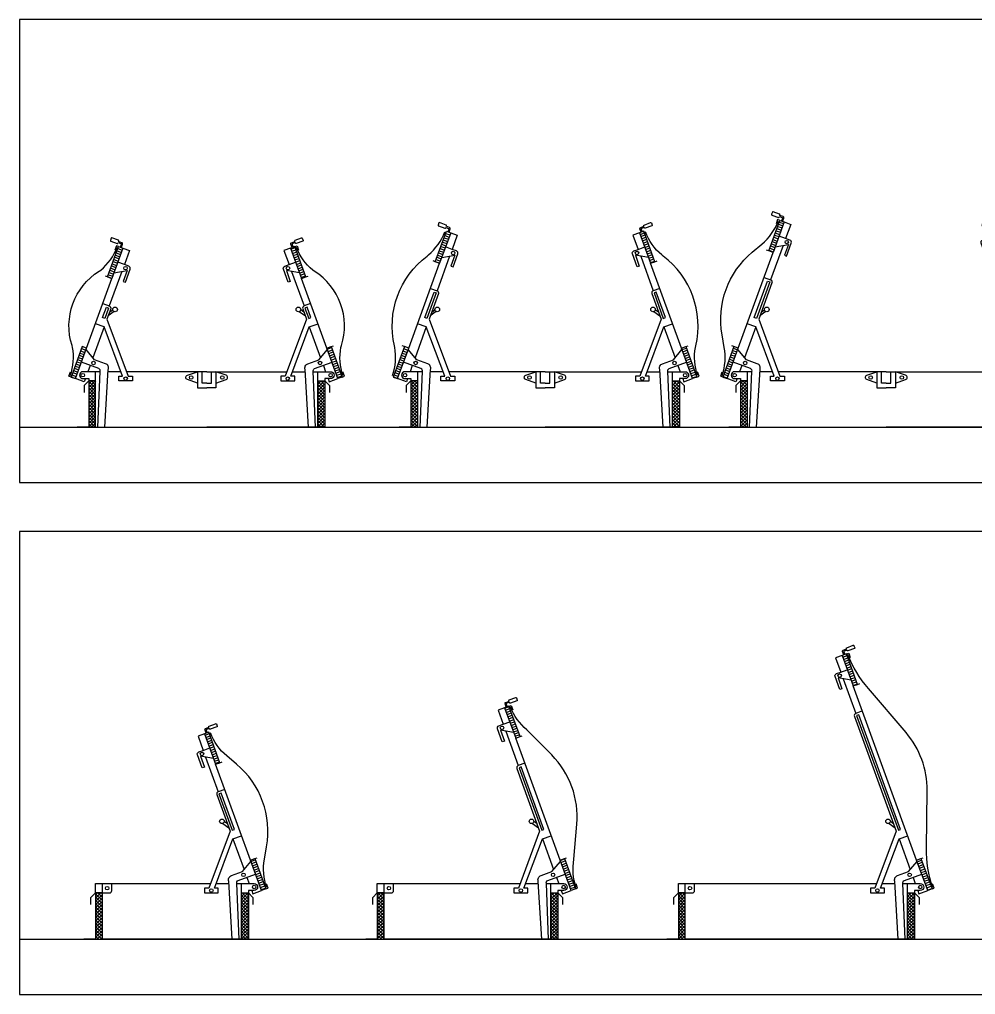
# Model space of a CAD drawing. Header units: inches. Extents: x 0 to 790, y 0 to 327.
# Drawn here: x 371.7 to 578.2, y 0 to 210.5 of the extents above; entities that cross this region are included whole.
import ezdxf

# ---------------------------------------------------------------- set-up
doc = ezdxf.new("R2010")
doc.units = ezdxf.units.IN
doc.header["$MEASUREMENT"] = 0
for name, color, linetype in [('FINE', 70, 'Continuous'), ('HATCH', 170, 'Continuous'), ('THIN', 151, 'Continuous')]:
    doc.layers.add(name, color=color, linetype=linetype)
pattern_1 = [(20, (-419.6215, -11.94957), (-0.1710101, 0.4698463), [])]
pattern_2 = [(45, (-419.6215, -11.94957), (-0.3535534, 0.3535534), []), (135, (-419.6215, -11.94957), (-0.3535534, -0.3535534), [])]
pattern_3 = [(20, (-486.4848, -11.94957), (-0.17101007, 0.4698463), [])]
pattern_4 = [(45, (-486.4848, -11.94957), (-0.3535534, 0.3535534), []), (135, (-486.4848, -11.94957), (-0.3535534, -0.3535534), [])]
pattern_5 = [(20, (-563.5046, -11.94957), (-0.17101007, 0.4698463), [])]
pattern_6 = [(45, (-563.5046, -11.94957), (-0.3535534, 0.3535534), []), (135, (-563.5046, -11.94957), (-0.3535534, -0.3535534), [])]
pattern_7 = [(20, (-436.1257, -122.47867), (-0.17101007, 0.4698463), [])]
pattern_8 = [(340, (-436.1257, -122.47867), (0.1710101, 0.4698463), [])]
pattern_9 = [(45, (-436.1257, -122.47867), (-0.3535534, 0.3535534), []), (135, (-436.1257, -122.47867), (-0.3535534, -0.3535534), [])]
pattern_10 = [(20, (-512.7223, -122.47867), (-0.17101007, 0.4698463), [])]
pattern_11 = [(340, (-512.7223, -122.47867), (0.17101007, 0.4698463), [])]
pattern_12 = [(45, (-512.7223, -122.47867), (-0.3535534, 0.3535534), []), (135, (-512.7223, -122.47867), (-0.3535534, -0.3535534), [])]
pattern_13 = [(20, (-588.89573, -122.47867), (-0.17101007, 0.4698463), [])]
pattern_14 = [(340, (-588.89573, -122.47867), (0.17101007, 0.4698463), [])]
pattern_15 = [(45, (-588.89573, -122.47867), (-0.3535534, 0.3535534), []), (135, (-588.89573, -122.47867), (-0.3535534, -0.3535534), [])]

# ---------------------------------------------------------------- blocks, each defined once
blk = doc.blocks.new('AecDtl_rhatchc1')
at = {"layer": 'HATCH'}
h = blk.add_hatch(dxfattribs=at)
h.set_pattern_fill('ANSI31', color=256, scale=4, angle=335, style=0)
h.set_pattern_definition(pattern_1)
h.paths.add_polyline_path([(-7.02, 44.67), (-7.96, 44.33), (-5.57, 37.75), (-4.63, 38.1)])
h = blk.add_hatch(dxfattribs=at)
h.set_pattern_fill('ANSI31', color=256, scale=4, angle=335, style=0)
h.set_pattern_definition(pattern_1)
h.paths.add_polyline_path([(2.9, 17.42), (1.96, 17.08), (4.35, 10.5), (5.29, 10.84)])
h = blk.add_hatch(dxfattribs=at)
h.set_pattern_fill('ANSI37', color=256, scale=4, style=0)
h.set_pattern_definition(pattern_2)
h.paths.add_polyline_path([(-30, 10), (-31.5, 10), (-31.5, 0), (-30, 0)])
h = blk.add_hatch(dxfattribs=at)
h.set_pattern_fill('ANSI37', color=256, scale=4, style=0)
h.set_pattern_definition(pattern_2)
h.paths.add_polyline_path([(1.5, 10), (0, 10), (0, 0), (1.5, 0)])
at = {"layer": 'FINE'}
for points in [[(-7.61, 44.46), (-7.86, 45.16, -0.414214), (-7.72, 45.49), (-7.01, 45.74), (-7.05, 45.86, -0.414214), (-6.98, 46.02), (-5.57, 46.53, -0.414214), (-5.41, 46.46), (-5.24, 45.99, -0.414214), (-5.31, 45.83), (-6.72, 45.31, -0.414214), (-6.88, 45.39), (-6.93, 45.51), (-7.51, 45.29, 0.414214), (-7.59, 45.13), (-7.37, 44.55)], [(-4, 24.98), (-2.7, 24.04, 0.414214)]]:
    blk.add_lwpolyline(points, format="xyb", dxfattribs=at)
for points in [[(-1.98, 23.51), (-1.51, 23.68), (-4.37, 31.54), (-4.84, 31.37), (-1.98, 23.51)], [(-3.01, 24.88), (-3.7, 25.38)]]:
    blk.add_lwpolyline(points, dxfattribs=at)
for centre, radius in [((-8.51, 39.99), 0.375), ((-4.2, 25.44), 0.5), ((0.46, 13.88), 0.375), ((-29, 11), 0.375), ((-6.5, 10.5), 0.375), ((2.75, 11.25), 0.375)]:
    blk.add_circle(centre, radius, dxfattribs=at)
at = {"layer": 'THIN'}
for points in [[(-7.96, 44.33), (-9.37, 43.82)], [(-9.37, 43.82), (-8.26, 40.76)], [(-7.72, 39.28), (-5.01, 31.84)], [(-4.63, 38.1), (-4.16, 38.27)], [(1.96, 17.08), (-5.57, 37.75)], [(-1.84, 21.66), (0.58, 15.02)], [(2.9, 17.42), (3.37, 17.59)], [(1.19, 13.34), (1.68, 12)], [(-32.5, 7.5), (-32.5, 9), (-31.5, 10), (-31.5, 12), (-6.66, 12)], [(-30, 10), (-30, 12)], [(-5.45, 12), (-2.71, 12)], [(0, 10), (0, 12)], [(5.29, 10.84), (5.76, 11.02), (5.42, 11.96)], [(2.22, 10.5), (2.47, 9.82)], [(2.47, 9.82), (4.35, 10.5)], [(-31.5, 0), (-34, 0)], [(0, 0), (-30, 0)], [(1.5, 0), (4, 0)]]:
    blk.add_lwpolyline(points, dxfattribs=at)
for points in [[(-5.57, 37.75), (-4.63, 38.1), (-7.02, 44.67), (-7.96, 44.33)], [(4.35, 10.5), (1.96, 17.08), (2.9, 17.42), (5.29, 10.84)], [(-30, 0), (-30, 10), (-31.5, 10), (-31.5, 0)], [(0, 0), (0, 10), (1.5, 10), (1.5, 0)]]:
    blk.add_lwpolyline(points, close=True, dxfattribs=at)
for points in [[(5.44, 11.17, -0.126466), (4.97, 17.25), (5.45, 19.95, 0.267949), (-1.05, 37.8), (-3.15, 39.56, -0.126466), (-6.7, 44.52)], [(-6.01, 38.98), (-8.86, 39.48), (-8, 37.13), (-8.47, 36.96), (-9.5, 39.78, -0.414214), (-9.2, 40.42), (-8.26, 40.76), (-6.85, 41.28)], [(-3.6, 32.35), (-5.01, 31.84, 0.414214), (-5.31, 31.2), (-2.45, 23.34), (-7.03, 11), (-8, 11), (-8, 10), (-5, 10), (-5, 11), (-5.83, 11), (-1.84, 21.66), (0.04, 22.34)], [(-2, 0), (-2.74, 12.44, -0.414214), (-2.14, 13.73), (0.21, 14.58), (2.06, 16.79)], [(-0.5, 0), (-0.99, 12.02, -0.414214), (-0.69, 12.66), (3.07, 14.03)], [(-30, 10), (-28.5, 10, 0.414214), (-28, 10.5), (-28, 12)], [(-0.99, 12), (2.75, 12, -1), (2.75, 10.5), (1.5, 10.5), (1.5, 10), (2.5, 9), (2.5, 7.5)]]:
    blk.add_lwpolyline(points, format="xyb", dxfattribs=at)
blk = doc.blocks.new('AecDtl_rhatchc2')
at = {"layer": 'HATCH'}
h = blk.add_hatch(dxfattribs=at)
h.set_pattern_fill('ANSI31', color=256, scale=4, angle=335, style=0)
h.set_pattern_definition(pattern_3)
h.paths.add_polyline_path([(-9.07, 50.31), (-10.01, 49.97), (-7.62, 43.39), (-6.68, 43.73)])
h = blk.add_hatch(dxfattribs=at)
h.set_pattern_fill('ANSI31', color=256, scale=4, angle=335, style=0)
h.set_pattern_definition(pattern_3)
h.paths.add_polyline_path([(2.9, 17.42), (1.96, 17.08), (4.35, 10.5), (5.29, 10.84)])
h = blk.add_hatch(dxfattribs=at)
h.set_pattern_fill('ANSI37', color=256, scale=4, style=0)
h.set_pattern_definition(pattern_4)
h.paths.add_polyline_path([(-36, 10), (-37.5, 10), (-37.5, 0), (-36, 0)])
h = blk.add_hatch(dxfattribs=at)
h.set_pattern_fill('ANSI37', color=256, scale=4, style=0)
h.set_pattern_definition(pattern_4)
h.paths.add_polyline_path([(1.5, 10), (0, 10), (0, 0), (1.5, 0)])
at = {"layer": 'FINE'}
for points in [[(-9.66, 50.1), (-9.92, 50.8, -0.414214), (-9.77, 51.12), (-9.06, 51.38), (-9.11, 51.5, -0.414214), (-9.03, 51.66), (-7.62, 52.17, -0.414214), (-7.46, 52.1), (-7.29, 51.63, -0.414214), (-7.36, 51.47), (-8.77, 50.95, -0.414214), (-8.93, 51.03), (-8.98, 51.15), (-9.56, 50.93, 0.414214), (-9.64, 50.77), (-9.43, 50.18)], [(-4, 24.98), (-2.7, 24.04, 0.414214)]]:
    blk.add_lwpolyline(points, format="xyb", dxfattribs=at)
for points in [[(-1.98, 23.51), (-1.51, 23.68), (-6.42, 37.18), (-6.89, 37.01), (-1.98, 23.51)], [(-3.01, 24.88), (-3.7, 25.38)]]:
    blk.add_lwpolyline(points, dxfattribs=at)
for centre, radius in [((-10.56, 45.63), 0.375), ((-4.2, 25.44), 0.5), ((0.46, 13.88), 0.375), ((-35, 11), 0.375), ((-6.5, 10.5), 0.375), ((2.75, 11.25), 0.375)]:
    blk.add_circle(centre, radius, dxfattribs=at)
at = {"layer": 'THIN'}
for points in [[(-10.01, 49.97), (-11.42, 49.46)], [(-11.42, 49.46), (-10.31, 46.4)], [(-9.07, 50.31), (-8.6, 50.48), (-8.26, 49.54)], [(-9.77, 44.92), (-7.06, 37.48)], [(1.96, 17.08), (-7.62, 43.39)], [(-6.68, 43.73), (-6.21, 43.91)], [(-1.84, 21.66), (0.58, 15.02)], [(2.9, 17.42), (3.37, 17.59)], [(1.19, 13.34), (1.68, 12)], [(-38.5, 7.5), (-38.5, 9), (-37.5, 10), (-37.5, 12), (-6.66, 12)], [(-36, 10), (-36, 12)], [(-5.45, 12), (-2.71, 12)], [(0, 10), (0, 12)], [(5.29, 10.84), (5.76, 11.02), (5.42, 11.96)], [(2.22, 10.5), (2.47, 9.82)], [(2.47, 9.82), (4.35, 10.5)], [(-37.5, 0), (-40, 0)], [(0, 0), (-36, 0)], [(1.5, 0), (4, 0)]]:
    blk.add_lwpolyline(points, dxfattribs=at)
for points in [[(-7.62, 43.39), (-6.68, 43.73), (-9.07, 50.31), (-10.01, 49.97)], [(4.35, 10.5), (1.96, 17.08), (2.9, 17.42), (5.29, 10.84)], [(-36, 0), (-36, 10), (-37.5, 10), (-37.5, 0)], [(0, 0), (0, 10), (1.5, 10), (1.5, 0)]]:
    blk.add_lwpolyline(points, close=True, dxfattribs=at)
for points in [[(5.44, 11.17, -0.126466), (4.97, 17.25), (5.6, 24.84, 0.219361), (0.16, 39.79), (-5.2, 45.2, -0.126466), (-8.75, 50.16)], [(-8.07, 44.62), (-10.91, 45.12), (-10.05, 42.77), (-10.52, 42.6), (-11.55, 45.42, -0.414214), (-11.25, 46.06), (-10.31, 46.4), (-8.9, 46.92)], [(-5.65, 37.99), (-7.06, 37.48, 0.414214), (-7.36, 36.84), (-2.45, 23.34), (-7.03, 11), (-8, 11), (-8, 10), (-5, 10), (-5, 11), (-5.83, 11), (-1.84, 21.66), (0.04, 22.34)], [(-2, 0), (-2.74, 12.44, -0.414214), (-2.14, 13.73), (0.21, 14.58), (2.06, 16.79)], [(-0.5, 0), (-0.99, 12.02, -0.414214), (-0.69, 12.66), (3.07, 14.03)], [(-36, 10), (-34.5, 10, 0.414214), (-34, 10.5), (-34, 12)], [(-0.99, 12), (2.75, 12, -1), (2.75, 10.5), (1.5, 10.5), (1.5, 10), (2.5, 9), (2.5, 7.5)]]:
    blk.add_lwpolyline(points, format="xyb", dxfattribs=at)
blk = doc.blocks.new('AecDtl_rhatchc3')
at = {"layer": 'HATCH'}
h = blk.add_hatch(dxfattribs=at)
h.set_pattern_fill('ANSI31', color=256, scale=4, angle=335, style=0)
h.set_pattern_definition(pattern_5)
h.paths.add_polyline_path([(-13.18, 61.59), (-14.12, 61.25), (-11.72, 54.67), (-10.78, 55.01)])
h = blk.add_hatch(dxfattribs=at)
h.set_pattern_fill('ANSI31', color=256, scale=4, angle=335, style=0)
h.set_pattern_definition(pattern_5)
h.paths.add_polyline_path([(2.9, 17.42), (1.96, 17.08), (4.35, 10.5), (5.29, 10.84)])
h = blk.add_hatch(dxfattribs=at)
h.set_pattern_fill('ANSI37', color=256, scale=4, style=0)
h.set_pattern_definition(pattern_6)
h.paths.add_polyline_path([(-48, 10), (-49.5, 10), (-49.5, 0), (-48, 0)])
h = blk.add_hatch(dxfattribs=at)
h.set_pattern_fill('ANSI37', color=256, scale=4, style=0)
h.set_pattern_definition(pattern_6)
h.paths.add_polyline_path([(1.5, 10), (0, 10), (0, 0), (1.5, 0)])
at = {"layer": 'FINE'}
for points in [[(-13.76, 61.37), (-14.02, 62.08, -0.414214), (-13.87, 62.4), (-13.17, 62.66), (-13.21, 62.77, -0.414214), (-13.13, 62.93), (-11.73, 63.45, -0.414214), (-11.57, 63.37), (-11.39, 62.9, -0.414214), (-11.47, 62.74), (-12.88, 62.23, -0.414214), (-13.04, 62.3), (-13.08, 62.42), (-13.67, 62.21, 0.414214), (-13.74, 62.05), (-13.53, 61.46)], [(-4, 24.98), (-2.7, 24.04, 0.414214)]]:
    blk.add_lwpolyline(points, format="xyb", dxfattribs=at)
for points in [[(-1.98, 23.51), (-1.51, 23.68), (-10.52, 48.45), (-10.99, 48.28), (-1.98, 23.51)], [(-3.01, 24.88), (-3.7, 25.38)]]:
    blk.add_lwpolyline(points, dxfattribs=at)
for centre, radius in [((-14.66, 56.9), 0.375), ((-4.2, 25.44), 0.5), ((0.46, 13.88), 0.375), ((-47, 11), 0.375), ((-6.5, 10.5), 0.375), ((2.75, 11.25), 0.375)]:
    blk.add_circle(centre, radius, dxfattribs=at)
at = {"layer": 'THIN'}
for points in [[(-14.12, 61.25), (-15.53, 60.73)], [(-13.18, 61.59), (-12.71, 61.76), (-12.37, 60.82)], [(-15.53, 60.73), (-14.41, 57.68)], [(-13.88, 56.2), (-11.17, 48.75)], [(-10.78, 55.01), (-10.31, 55.18)], [(1.96, 17.08), (-11.72, 54.67)], [(-1.84, 21.66), (0.58, 15.02)], [(2.9, 17.42), (3.37, 17.59)], [(1.19, 13.34), (1.68, 12)], [(-50.5, 7.5), (-50.5, 9), (-49.5, 10), (-49.5, 12), (-6.66, 12)], [(-48, 10), (-48, 12)], [(-5.45, 12), (-2.71, 12)], [(0, 10), (0, 12)], [(5.29, 10.84), (5.76, 11.02), (5.42, 11.96)], [(2.22, 10.5), (2.47, 9.82)], [(2.47, 9.82), (4.35, 10.5)], [(-49.5, 0), (-52, 0)], [(0, 0), (-48, 0)], [(1.5, 0), (4, 0)]]:
    blk.add_lwpolyline(points, dxfattribs=at)
for points in [[(-11.72, 54.67), (-10.78, 55.01), (-13.18, 61.59), (-14.12, 61.25)], [(4.35, 10.5), (1.96, 17.08), (2.9, 17.42), (5.29, 10.84)], [(-48, 0), (-48, 10), (-49.5, 10), (-49.5, 0)], [(0, 0), (0, 10), (1.5, 10), (1.5, 0)]]:
    blk.add_lwpolyline(points, close=True, dxfattribs=at)
for points in [[(5.44, 11.17, -0.090393), (4.12, 19.6), (4.22, 32.12, 0.180475), (-0.33, 44.6), (-8.45, 54.13, -0.090393), (-12.86, 61.44)], [(-12.17, 55.9), (-15.01, 56.4), (-14.16, 54.05), (-14.63, 53.88), (-15.65, 56.7, -0.414214), (-15.35, 57.34), (-14.41, 57.68), (-13.01, 58.19)], [(-9.76, 49.27), (-11.17, 48.75, 0.414214), (-11.46, 48.11), (-2.45, 23.34), (-7.03, 11), (-8, 11), (-8, 10), (-5, 10), (-5, 11), (-5.83, 11), (-1.84, 21.66), (0.04, 22.34)], [(-2, 0), (-2.74, 12.44, -0.414214), (-2.14, 13.73), (0.21, 14.58), (2.06, 16.79)], [(-0.5, 0), (-0.99, 12.02, -0.414214), (-0.69, 12.66), (3.07, 14.03)], [(-48, 10), (-46.5, 10, 0.414214), (-46, 10.5), (-46, 12)], [(-0.99, 12), (2.75, 12, -1), (2.75, 10.5), (1.5, 10.5), (1.5, 10), (2.5, 9), (2.5, 7.5)]]:
    blk.add_lwpolyline(points, format="xyb", dxfattribs=at)
blk = doc.blocks.new('AecDtl_rhatchd1')
at = {"layer": 'HATCH'}
h = blk.add_hatch(dxfattribs=at)
h.set_pattern_fill('ANSI31', color=256, scale=4, angle=295, style=0)
h.set_pattern_definition(pattern_8)
h.paths.add_polyline_path([(-42.09, 38.69), (-43.03, 39.04), (-45.43, 32.46), (-44.49, 32.12)])
h = blk.add_hatch(dxfattribs=at)
h.set_pattern_fill('ANSI31', color=256, scale=4, angle=335, style=0)
h.set_pattern_definition(pattern_7)
h.paths.add_polyline_path([(-4.97, 39.04), (-5.91, 38.69), (-3.51, 32.12), (-2.57, 32.46)])
h = blk.add_hatch(dxfattribs=at)
h.set_pattern_fill('ANSI31', color=256, scale=4, angle=295, style=0)
h.set_pattern_definition(pattern_8)
h.paths.add_polyline_path([(-49.96, 17.08), (-50.9, 17.42), (-53.29, 10.84), (-52.35, 10.5)])
h = blk.add_hatch(dxfattribs=at)
h.set_pattern_fill('ANSI31', color=256, scale=4, angle=335, style=0)
h.set_pattern_definition(pattern_7)
h.paths.add_polyline_path([(2.9, 17.42), (1.96, 17.08), (4.35, 10.5), (5.29, 10.84)])
h = blk.add_hatch(dxfattribs=at)
h.set_pattern_fill('ANSI37', color=256, scale=4, style=0)
h.set_pattern_definition(pattern_9)
h.paths.add_polyline_path([(-48, 10), (-49.5, 10), (-49.5, 0), (-48, 0)])
h = blk.add_hatch(dxfattribs=at)
h.set_pattern_fill('ANSI37', color=256, scale=4, style=0)
h.set_pattern_definition(pattern_9)
h.paths.add_polyline_path([(1.5, 10), (0, 10), (0, 0), (1.5, 0)])
at = {"layer": 'FINE'}
for points in [[(-42.44, 38.82), (-42.19, 39.53, 0.414214), (-42.34, 39.85), (-43.04, 40.1), (-43, 40.22, 0.414214), (-43.07, 40.38), (-44.48, 40.89, 0.414214), (-44.64, 40.82), (-44.81, 40.35, 0.414214), (-44.74, 40.19), (-43.33, 39.68, 0.414214), (-43.17, 39.75), (-43.13, 39.87), (-42.54, 39.65, -0.414214), (-42.47, 39.49), (-42.68, 38.91)], [(-5.56, 38.82), (-5.81, 39.53, -0.414214), (-5.66, 39.85), (-4.96, 40.1), (-5, 40.22, -0.414214), (-4.93, 40.38), (-3.52, 40.89, -0.414214), (-3.36, 40.82), (-3.19, 40.35, -0.414214), (-3.26, 40.19), (-4.67, 39.68, -0.414214), (-4.83, 39.75), (-4.87, 39.87), (-5.46, 39.65, 0.414214), (-5.53, 39.49), (-5.32, 38.91)], [(-44, 24.98), (-45.3, 24.04, -0.414214)], [(-4, 24.98), (-2.7, 24.04, 0.414214)]]:
    blk.add_lwpolyline(points, format="xyb", dxfattribs=at)
for points in [[(-46.02, 23.51), (-46.49, 23.68), (-45.68, 25.9), (-45.21, 25.73), (-46.02, 23.51)], [(-44.99, 24.88), (-44.3, 25.38)], [(-3.01, 24.88), (-3.7, 25.38)], [(-1.98, 23.51), (-1.51, 23.68), (-2.32, 25.9), (-2.79, 25.73), (-1.98, 23.51)]]:
    blk.add_lwpolyline(points, dxfattribs=at)
for centre, radius in [((-41.55, 34.35), 0.375), ((-6.45, 34.35), 0.375), ((-43.8, 25.44), 0.5), ((-4.2, 25.44), 0.5), ((-48.46, 13.88), 0.375), ((0.46, 13.88), 0.375), ((-50.75, 11.25), 0.375), ((-41.5, 10.5), 0.375), ((-27.36, 10.75), 0.375), ((-20.64, 10.75), 0.375), ((-6.5, 10.5), 0.375), ((2.75, 11.25), 0.375)]:
    blk.add_circle(centre, radius, dxfattribs=at)
at = {"layer": 'THIN'}
for points in [[(-53.44, 11.17, 0.126466), (-52.97, 17.25), (-53.09, 17.63, -0.34128), (-47.24, 33.71), (-46.9, 33.92, 0.126466), (-43.35, 38.89)], [(5.44, 11.17, -0.126466), (4.97, 17.25), (5.09, 17.63, 0.34128), (-0.76, 33.71), (-1.1, 33.92, -0.126466), (-4.65, 38.89)], [(-44.04, 33.34), (-41.2, 33.84), (-42.05, 31.5), (-41.58, 31.32), (-40.56, 34.14, 0.414214), (-40.85, 34.78), (-41.79, 35.13), (-43.2, 35.64)], [(-3.96, 33.34), (-6.8, 33.84), (-5.95, 31.5), (-6.42, 31.32), (-7.44, 34.14, -0.414214), (-7.15, 34.78), (-6.21, 35.13), (-4.8, 35.64)], [(-46.45, 26.71), (-45.04, 26.2, -0.414214), (-44.74, 25.56), (-45.55, 23.34), (-40.97, 11), (-40, 11), (-40, 10), (-43, 10), (-43, 11), (-42.17, 11), (-46.16, 21.66), (-48.04, 22.34)], [(-1.55, 26.71), (-2.96, 26.2, 0.414214), (-3.26, 25.56), (-2.45, 23.34), (-7.03, 11), (-8, 11), (-8, 10), (-5, 10), (-5, 11), (-5.83, 11), (-1.84, 21.66), (0.04, 22.34)], [(-46, 0), (-45.26, 12.44, 0.414214), (-45.86, 13.73), (-48.21, 14.58), (-50.06, 16.79)], [(-2, 0), (-2.74, 12.44, -0.414214), (-2.14, 13.73), (0.21, 14.58), (2.06, 16.79)], [(-47.5, 0), (-47.01, 12.02, 0.414214), (-47.31, 12.66), (-51.07, 14.03)], [(-0.5, 0), (-0.99, 12.02, -0.414214), (-0.69, 12.66), (3.07, 14.03)], [(-47.01, 12), (-50.75, 12, 1), (-50.75, 10.5), (-49.5, 10.5), (-49.5, 10), (-50.5, 9), (-50.5, 7.5)], [(-26, 9.5), (-28.18, 10.28, -0.704719), (-28.18, 11.22), (-26, 12)], [(-22, 9.5), (-19.82, 10.28, 0.704719), (-19.82, 11.22), (-22, 12)], [(-0.99, 12), (2.75, 12, -1), (2.75, 10.5), (1.5, 10.5), (1.5, 10), (2.5, 9), (2.5, 7.5)]]:
    blk.add_lwpolyline(points, format="xyb", dxfattribs=at)
for points in [[(-44.49, 32.12), (-45.43, 32.46), (-43.03, 39.04), (-42.09, 38.69)], [(-3.51, 32.12), (-2.57, 32.46), (-4.97, 39.04), (-5.91, 38.69)], [(-52.35, 10.5), (-49.96, 17.08), (-50.9, 17.42), (-53.29, 10.84)], [(4.35, 10.5), (1.96, 17.08), (2.9, 17.42), (5.29, 10.84)], [(-48, 0), (-48, 10), (-49.5, 10), (-49.5, 0)], [(0, 0), (0, 10), (1.5, 10), (1.5, 0)]]:
    blk.add_lwpolyline(points, close=True, dxfattribs=at)
for points in [[(-43.03, 39.04), (-43.5, 39.21), (-43.84, 38.27)], [(-42.09, 38.69), (-40.68, 38.18)], [(-40.68, 38.18), (-41.79, 35.13)], [(-5.91, 38.69), (-7.32, 38.18)], [(-7.32, 38.18), (-6.21, 35.13)], [(-4.97, 39.04), (-4.5, 39.21), (-4.16, 38.27)], [(-49.96, 17.08), (-44.49, 32.12)], [(-45.43, 32.46), (-45.9, 32.63)], [(-42.33, 33.64), (-45.04, 26.2)], [(-5.67, 33.64), (-2.96, 26.2)], [(1.96, 17.08), (-3.51, 32.12)], [(-2.57, 32.46), (-2.1, 32.63)], [(-46.16, 21.66), (-48.58, 15.02)], [(-1.84, 21.66), (0.58, 15.02)], [(2.9, 17.42), (3.37, 17.59)], [(-49.19, 13.34), (-49.68, 12)], [(1.19, 13.34), (1.68, 12)], [(-53.29, 10.84), (-53.76, 11.02), (-53.42, 11.96)], [(-48, 10), (-48, 12)], [(-42.55, 12), (-45.29, 12)], [(-24, 12), (-41.34, 12)], [(-24, 9.5), (-25, 9.5), (-25, 12), (-26, 12), (-26, 8.5), (-24, 8.5)], [(-24, 12), (-6.66, 12)], [(-24, 9.5), (-23, 9.5), (-23, 12), (-22, 12), (-22, 8.5), (-24, 8.5)], [(-5.45, 12), (-2.71, 12)], [(0, 10), (0, 12)], [(5.29, 10.84), (5.76, 11.02), (5.42, 11.96)], [(-50.47, 9.82), (-52.35, 10.5)], [(-50.22, 10.5), (-50.47, 9.82)], [(2.22, 10.5), (2.47, 9.82)], [(2.47, 9.82), (4.35, 10.5)], [(-49.5, 0), (-52, 0)], [(-48, 0), (-24, 0)], [(0, 0), (-24, 0)], [(1.5, 0), (4, 0)]]:
    blk.add_lwpolyline(points, dxfattribs=at)
blk = doc.blocks.new('AecDtl_rhatchd2')
at = {"layer": 'HATCH'}
h = blk.add_hatch(dxfattribs=at)
h.set_pattern_fill('ANSI31', color=256, scale=4, angle=295, style=0)
h.set_pattern_definition(pattern_11)
h.paths.add_polyline_path([(-47.89, 41.98), (-48.83, 42.32), (-51.23, 35.75), (-50.29, 35.4)])
h = blk.add_hatch(dxfattribs=at)
h.set_pattern_fill('ANSI31', color=256, scale=4, angle=335, style=0)
h.set_pattern_definition(pattern_10)
h.paths.add_polyline_path([(-6.17, 42.32), (-7.11, 41.98), (-4.71, 35.4), (-3.77, 35.75)])
h = blk.add_hatch(dxfattribs=at)
h.set_pattern_fill('ANSI31', color=256, scale=4, angle=295, style=0)
h.set_pattern_definition(pattern_11)
h.paths.add_polyline_path([(-56.96, 17.08), (-57.9, 17.42), (-60.29, 10.84), (-59.35, 10.5)])
h = blk.add_hatch(dxfattribs=at)
h.set_pattern_fill('ANSI31', color=256, scale=4, angle=335, style=0)
h.set_pattern_definition(pattern_10)
h.paths.add_polyline_path([(2.9, 17.42), (1.96, 17.08), (4.35, 10.5), (5.29, 10.84)])
h = blk.add_hatch(dxfattribs=at)
h.set_pattern_fill('ANSI37', color=256, scale=4, style=0)
h.set_pattern_definition(pattern_12)
h.paths.add_polyline_path([(-55, 10), (-56.5, 10), (-56.5, 0), (-55, 0)])
h = blk.add_hatch(dxfattribs=at)
h.set_pattern_fill('ANSI37', color=256, scale=4, style=0)
h.set_pattern_definition(pattern_12)
h.paths.add_polyline_path([(1.5, 10), (0, 10), (0, 0), (1.5, 0)])
at = {"layer": 'FINE'}
for points in [[(-48.25, 42.11), (-47.99, 42.82, 0.414214), (-48.14, 43.14), (-48.84, 43.39), (-48.8, 43.51, 0.414214), (-48.88, 43.67), (-50.29, 44.18, 0.414214), (-50.45, 44.11), (-50.62, 43.64, 0.414214), (-50.54, 43.48), (-49.13, 42.97, 0.414214), (-48.97, 43.04), (-48.93, 43.16), (-48.34, 42.94, -0.414214), (-48.27, 42.78), (-48.48, 42.2)], [(-6.75, 42.11), (-7.01, 42.82, -0.414214), (-6.86, 43.14), (-6.16, 43.39), (-6.2, 43.51, -0.414214), (-6.12, 43.67), (-4.71, 44.18, -0.414214), (-4.55, 44.11), (-4.38, 43.64, -0.414214), (-4.46, 43.48), (-5.87, 42.97, -0.414214), (-6.03, 43.04), (-6.07, 43.16), (-6.66, 42.94, 0.414214), (-6.73, 42.78), (-6.52, 42.2)], [(-51, 24.98), (-52.3, 24.04, -0.414214)], [(-4, 24.98), (-2.7, 24.04, 0.414214)]]:
    blk.add_lwpolyline(points, format="xyb", dxfattribs=at)
for points in [[(-53.02, 23.51), (-53.49, 23.68), (-51.49, 29.19), (-51.02, 29.02), (-53.02, 23.51)], [(-1.98, 23.51), (-1.51, 23.68), (-3.51, 29.19), (-3.98, 29.02), (-1.98, 23.51)], [(-51.99, 24.88), (-51.3, 25.38)], [(-3.01, 24.88), (-3.7, 25.38)]]:
    blk.add_lwpolyline(points, dxfattribs=at)
for centre, radius in [((-47.35, 37.64), 0.375), ((-7.65, 37.64), 0.375), ((-50.8, 25.44), 0.5), ((-4.2, 25.44), 0.5), ((-55.46, 13.88), 0.375), ((0.46, 13.88), 0.375), ((-57.75, 11.25), 0.375), ((-48.5, 10.5), 0.375), ((-30.86, 10.75), 0.375), ((-24.14, 10.75), 0.375), ((-6.5, 10.5), 0.375), ((2.75, 11.25), 0.375)]:
    blk.add_circle(centre, radius, dxfattribs=at)
at = {"layer": 'THIN'}
for points in [[(-60.44, 11.17, 0.126466), (-59.97, 17.25), (-60.06, 17.62, -0.294633), (-53.01, 36.98), (-52.7, 37.21, 0.126466), (-49.15, 42.18)], [(5.44, 11.17, -0.126466), (4.97, 17.25), (5.06, 17.62, 0.294633), (-1.99, 36.98), (-2.3, 37.21, -0.126466), (-5.85, 42.18)], [(-49.84, 36.63), (-47, 37.13), (-47.85, 34.78), (-47.38, 34.61), (-46.36, 37.43, 0.414214), (-46.66, 38.07), (-47.6, 38.42), (-49.01, 38.93)], [(-5.16, 36.63), (-8, 37.13), (-7.15, 34.78), (-7.62, 34.61), (-8.64, 37.43, -0.414214), (-8.34, 38.07), (-7.4, 38.42), (-5.99, 38.93)], [(-52.26, 30), (-50.85, 29.49, -0.414214), (-50.55, 28.85), (-52.55, 23.34), (-47.97, 11), (-47, 11), (-47, 10), (-50, 10), (-50, 11), (-49.17, 11), (-53.16, 21.66), (-55.04, 22.34)], [(-2.74, 30), (-4.15, 29.49, 0.414214), (-4.45, 28.85), (-2.45, 23.34), (-7.03, 11), (-8, 11), (-8, 10), (-5, 10), (-5, 11), (-5.83, 11), (-1.84, 21.66), (0.04, 22.34)], [(-53, 0), (-52.26, 12.44, 0.414214), (-52.86, 13.73), (-55.21, 14.58), (-57.06, 16.79)], [(-2, 0), (-2.74, 12.44, -0.414214), (-2.14, 13.73), (0.21, 14.58), (2.06, 16.79)], [(-54.5, 0), (-54.01, 12.02, 0.414214), (-54.31, 12.66), (-58.07, 14.03)], [(-0.5, 0), (-0.99, 12.02, -0.414214), (-0.69, 12.66), (3.07, 14.03)], [(-54.01, 12), (-57.75, 12, 1), (-57.75, 10.5), (-56.5, 10.5), (-56.5, 10), (-57.5, 9), (-57.5, 7.5)], [(-29.5, 9.5), (-31.68, 10.28, -0.704719), (-31.68, 11.22), (-29.5, 12)], [(-25.5, 9.5), (-23.32, 10.28, 0.704719), (-23.32, 11.22), (-25.5, 12)], [(-0.99, 12), (2.75, 12, -1), (2.75, 10.5), (1.5, 10.5), (1.5, 10), (2.5, 9), (2.5, 7.5)]]:
    blk.add_lwpolyline(points, format="xyb", dxfattribs=at)
for points in [[(-50.29, 35.4), (-51.23, 35.75), (-48.83, 42.32), (-47.89, 41.98)], [(-4.71, 35.4), (-3.77, 35.75), (-6.17, 42.32), (-7.11, 41.98)], [(-59.35, 10.5), (-56.96, 17.08), (-57.9, 17.42), (-60.29, 10.84)], [(4.35, 10.5), (1.96, 17.08), (2.9, 17.42), (5.29, 10.84)], [(-55, 0), (-55, 10), (-56.5, 10), (-56.5, 0)], [(0, 0), (0, 10), (1.5, 10), (1.5, 0)]]:
    blk.add_lwpolyline(points, close=True, dxfattribs=at)
for points in [[(-47.89, 41.98), (-46.48, 41.47)], [(-46.48, 41.47), (-47.6, 38.42)], [(-7.11, 41.98), (-8.52, 41.47)], [(-8.52, 41.47), (-7.4, 38.42)], [(-51.23, 35.75), (-51.7, 35.92)], [(-48.14, 36.93), (-50.85, 29.49)], [(-6.86, 36.93), (-4.15, 29.49)], [(-3.77, 35.75), (-3.3, 35.92)], [(-56.96, 17.08), (-50.29, 35.4)], [(1.96, 17.08), (-4.71, 35.4)], [(-53.16, 21.66), (-55.58, 15.02)], [(-1.84, 21.66), (0.58, 15.02)], [(-57.9, 17.42), (-58.37, 17.59)], [(2.9, 17.42), (3.37, 17.59)], [(-56.19, 13.34), (-56.68, 12)], [(1.19, 13.34), (1.68, 12)], [(-55, 10), (-55, 12)], [(-49.55, 12), (-52.29, 12)], [(-27.5, 12), (-48.34, 12)], [(-27.5, 9.5), (-28.5, 9.5), (-28.5, 12), (-29.5, 12), (-29.5, 8.5), (-27.5, 8.5)], [(-27.5, 12), (-6.66, 12)], [(-27.5, 9.5), (-26.5, 9.5), (-26.5, 12), (-25.5, 12), (-25.5, 8.5), (-27.5, 8.5)], [(-5.45, 12), (-2.71, 12)], [(0, 10), (0, 12)], [(5.29, 10.84), (5.76, 11.02), (5.42, 11.96)], [(-57.47, 9.82), (-59.35, 10.5)], [(-57.22, 10.5), (-57.47, 9.82)], [(2.22, 10.5), (2.47, 9.82)], [(2.47, 9.82), (4.35, 10.5)], [(-56.5, 0), (-59, 0)], [(-55, 0), (-27.5, 0)], [(0, 0), (-27.5, 0)], [(1.5, 0), (4, 0)]]:
    blk.add_lwpolyline(points, dxfattribs=at)
blk = doc.blocks.new('AecDtl_rhatchd3')
at = {"layer": 'HATCH'}
h = blk.add_hatch(dxfattribs=at)
h.set_pattern_fill('ANSI31', color=256, scale=4, angle=295, style=0)
h.set_pattern_definition(pattern_14)
h.paths.add_polyline_path([(-52.04, 44.33), (-52.98, 44.67), (-55.37, 38.1), (-54.43, 37.75)])
h = blk.add_hatch(dxfattribs=at)
h.set_pattern_fill('ANSI31', color=256, scale=4, angle=335, style=0)
h.set_pattern_definition(pattern_13)
h.paths.add_polyline_path([(-7.02, 44.67), (-7.96, 44.33), (-5.57, 37.75), (-4.63, 38.1)])
h = blk.add_hatch(dxfattribs=at)
h.set_pattern_fill('ANSI31', color=256, scale=4, angle=295, style=0)
h.set_pattern_definition(pattern_14)
h.paths.add_polyline_path([(-61.96, 17.08), (-62.9, 17.42), (-65.29, 10.84), (-64.35, 10.5)])
h = blk.add_hatch(dxfattribs=at)
h.set_pattern_fill('ANSI31', color=256, scale=4, angle=335, style=0)
h.set_pattern_definition(pattern_13)
h.paths.add_polyline_path([(2.9, 17.42), (1.96, 17.08), (4.35, 10.5), (5.29, 10.84)])
h = blk.add_hatch(dxfattribs=at)
h.set_pattern_fill('ANSI37', color=256, scale=4, style=0)
h.set_pattern_definition(pattern_15)
h.paths.add_polyline_path([(-60, 10), (-61.5, 10), (-61.5, 0), (-60, 0)])
h = blk.add_hatch(dxfattribs=at)
h.set_pattern_fill('ANSI37', color=256, scale=4, style=0)
h.set_pattern_definition(pattern_15)
h.paths.add_polyline_path([(1.5, 10), (0, 10), (0, 0), (1.5, 0)])
at = {"layer": 'FINE'}
for points in [[(-52.39, 44.46), (-52.14, 45.16, 0.414214), (-52.28, 45.49), (-52.99, 45.74), (-52.95, 45.86, 0.414214), (-53.02, 46.02), (-54.43, 46.53, 0.414214), (-54.59, 46.46), (-54.76, 45.99, 0.414214), (-54.69, 45.83), (-53.28, 45.31, 0.414214), (-53.12, 45.39), (-53.07, 45.51), (-52.49, 45.29, -0.414214), (-52.41, 45.13), (-52.63, 44.55)], [(-7.61, 44.46), (-7.86, 45.16, -0.414214), (-7.72, 45.49), (-7.01, 45.74), (-7.05, 45.86, -0.414214), (-6.98, 46.02), (-5.57, 46.53, -0.414214), (-5.41, 46.46), (-5.24, 45.99, -0.414214), (-5.31, 45.83), (-6.72, 45.31, -0.414214), (-6.88, 45.39), (-6.93, 45.51), (-7.51, 45.29, 0.414214), (-7.59, 45.13), (-7.37, 44.55)], [(-56, 24.98), (-57.3, 24.04, -0.414214)], [(-4, 24.98), (-2.7, 24.04, 0.414214)]]:
    blk.add_lwpolyline(points, format="xyb", dxfattribs=at)
for points in [[(-58.02, 23.51), (-58.49, 23.68), (-55.63, 31.54), (-55.16, 31.37), (-58.02, 23.51)], [(-1.98, 23.51), (-1.51, 23.68), (-4.37, 31.54), (-4.84, 31.37), (-1.98, 23.51)], [(-56.99, 24.88), (-56.3, 25.38)], [(-3.01, 24.88), (-3.7, 25.38)]]:
    blk.add_lwpolyline(points, dxfattribs=at)
for centre, radius in [((-51.49, 39.99), 0.375), ((-8.51, 39.99), 0.375), ((-55.8, 25.44), 0.5), ((-4.2, 25.44), 0.5), ((-60.46, 13.88), 0.375), ((0.46, 13.88), 0.375), ((-62.75, 11.25), 0.375), ((-53.5, 10.5), 0.375), ((-33.36, 10.75), 0.375), ((-26.64, 10.75), 0.375), ((-6.5, 10.5), 0.375), ((2.75, 11.25), 0.375)]:
    blk.add_circle(centre, radius, dxfattribs=at)
at = {"layer": 'THIN'}
for points in [[(-65.44, 11.17, 0.126466), (-64.97, 17.25), (-65.45, 19.95, -0.267949), (-58.95, 37.8), (-56.85, 39.56, 0.126466), (-53.3, 44.52)], [(5.44, 11.17, -0.126466), (4.97, 17.25), (5.45, 19.95, 0.267949), (-1.05, 37.8), (-3.15, 39.56, -0.126466), (-6.7, 44.52)], [(-53.99, 38.98), (-51.14, 39.48), (-52, 37.13), (-51.53, 36.96), (-50.5, 39.78, 0.414214), (-50.8, 40.42), (-51.74, 40.76), (-53.15, 41.28)], [(-6.01, 38.98), (-8.86, 39.48), (-8, 37.13), (-8.47, 36.96), (-9.5, 39.78, -0.414214), (-9.2, 40.42), (-8.26, 40.76), (-6.85, 41.28)], [(-56.4, 32.35), (-54.99, 31.84, -0.414214), (-54.69, 31.2), (-57.55, 23.34), (-52.97, 11), (-52, 11), (-52, 10), (-55, 10), (-55, 11), (-54.17, 11), (-58.16, 21.66), (-60.04, 22.34)], [(-3.6, 32.35), (-5.01, 31.84, 0.414214), (-5.31, 31.2), (-2.45, 23.34), (-7.03, 11), (-8, 11), (-8, 10), (-5, 10), (-5, 11), (-5.83, 11), (-1.84, 21.66), (0.04, 22.34)], [(-58, 0), (-57.26, 12.44, 0.414214), (-57.86, 13.73), (-60.21, 14.58), (-62.06, 16.79)], [(-2, 0), (-2.74, 12.44, -0.414214), (-2.14, 13.73), (0.21, 14.58), (2.06, 16.79)], [(-59.5, 0), (-59.01, 12.02, 0.414214), (-59.31, 12.66), (-63.07, 14.03)], [(-0.5, 0), (-0.99, 12.02, -0.414214), (-0.69, 12.66), (3.07, 14.03)], [(-59.01, 12), (-62.75, 12, 1), (-62.75, 10.5), (-61.5, 10.5), (-61.5, 10), (-62.5, 9), (-62.5, 7.5)], [(-32, 9.5), (-34.18, 10.28, -0.704719), (-34.18, 11.22), (-32, 12)], [(-28, 9.5), (-25.82, 10.28, 0.704719), (-25.82, 11.22), (-28, 12)], [(-0.99, 12), (2.75, 12, -1), (2.75, 10.5), (1.5, 10.5), (1.5, 10), (2.5, 9), (2.5, 7.5)]]:
    blk.add_lwpolyline(points, format="xyb", dxfattribs=at)
for points in [[(-54.43, 37.75), (-55.37, 38.1), (-52.98, 44.67), (-52.04, 44.33)], [(-5.57, 37.75), (-4.63, 38.1), (-7.02, 44.67), (-7.96, 44.33)], [(-64.35, 10.5), (-61.96, 17.08), (-62.9, 17.42), (-65.29, 10.84)], [(4.35, 10.5), (1.96, 17.08), (2.9, 17.42), (5.29, 10.84)], [(-60, 0), (-60, 10), (-61.5, 10), (-61.5, 0)], [(0, 0), (0, 10), (1.5, 10), (1.5, 0)]]:
    blk.add_lwpolyline(points, close=True, dxfattribs=at)
for points in [[(-52.98, 44.67), (-53.45, 44.84), (-53.79, 43.91)], [(-52.04, 44.33), (-50.63, 43.82)], [(-7.96, 44.33), (-9.37, 43.82)], [(-7.02, 44.67), (-6.55, 44.84), (-6.21, 43.91)], [(-50.63, 43.82), (-51.74, 40.76)], [(-9.37, 43.82), (-8.26, 40.76)], [(-55.37, 38.1), (-55.84, 38.27)], [(-52.28, 39.28), (-54.99, 31.84)], [(-7.72, 39.28), (-5.01, 31.84)], [(-4.63, 38.1), (-4.16, 38.27)], [(-61.96, 17.08), (-54.43, 37.75)], [(1.96, 17.08), (-5.57, 37.75)], [(-58.16, 21.66), (-60.58, 15.02)], [(-1.84, 21.66), (0.58, 15.02)], [(-62.9, 17.42), (-63.37, 17.59)], [(2.9, 17.42), (3.37, 17.59)], [(-61.19, 13.34), (-61.68, 12)], [(1.19, 13.34), (1.68, 12)], [(-65.29, 10.84), (-65.76, 11.02), (-65.42, 11.96)], [(-60, 10), (-60, 12)], [(-54.55, 12), (-57.29, 12)], [(-30, 12), (-53.34, 12)], [(-30, 9.5), (-31, 9.5), (-31, 12), (-32, 12), (-32, 8.5), (-30, 8.5)], [(-30, 12), (-6.66, 12)], [(-30, 9.5), (-29, 9.5), (-29, 12), (-28, 12), (-28, 8.5), (-30, 8.5)], [(-5.45, 12), (-2.71, 12)], [(0, 10), (0, 12)], [(5.29, 10.84), (5.76, 11.02), (5.42, 11.96)], [(-62.47, 9.82), (-64.35, 10.5)], [(-62.22, 10.5), (-62.47, 9.82)], [(2.22, 10.5), (2.47, 9.82)], [(2.47, 9.82), (4.35, 10.5)], [(-61.5, 0), (-64, 0)], [(-60, 0), (-30, 0)], [(0, 0), (-30, 0)], [(1.5, 0), (4, 0)]]:
    blk.add_lwpolyline(points, dxfattribs=at)

msp = doc.modelspace()

# ---------------------------------------------------------------- linework, layer by layer
for p, q in [((371.69, 122.48), (790.47, 122.48)), ((371.69, 11.95), (790.47, 11.95))]:
    msp.add_line(p, q)
for points in [[(371.69, 110.53), (790.47, 110.53), (790.47, 210.53), (371.69, 210.53)], [(371.69, 0), (790.47, 0), (790.47, 100), (371.69, 100)]]:
    msp.add_lwpolyline(points, close=True)

# ---------------------------------------------------------------- block references
for name, p in [('AecDtl_rhatchd3', (588.9, 122.48)), ('AecDtl_rhatchd2', (512.72, 122.48)), ('AecDtl_rhatchd1', (436.13, 122.48)), ('AecDtl_rhatchc3', (563.5, 11.95)), ('AecDtl_rhatchc2', (486.48, 11.95)), ('AecDtl_rhatchc1', (419.62, 11.95))]:
    msp.add_blockref(name, p)

doc.saveas('drawing.dxf')
